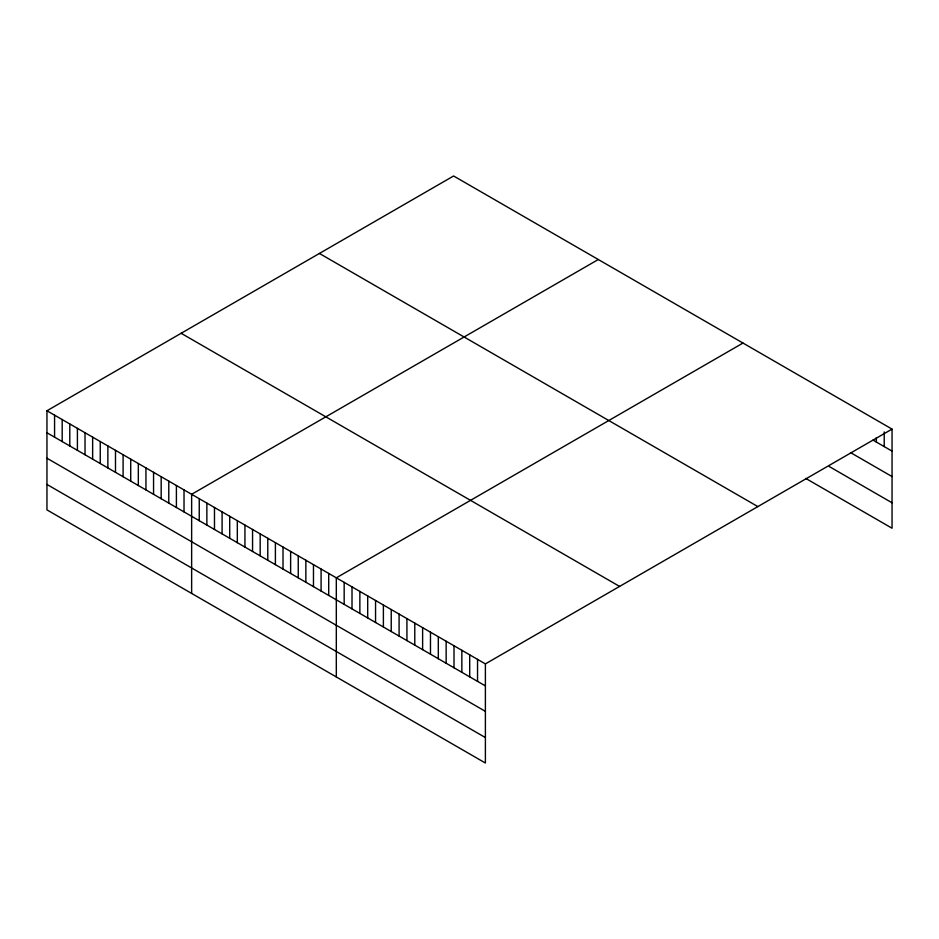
<?xml version="1.0" encoding="UTF-8"?>
<svg xmlns="http://www.w3.org/2000/svg" width="939" height="939" viewBox="0 0 939 939"><rect width="100%" height="100%" fill="white"/><g stroke="black" fill="none" stroke-linecap="round" stroke-linejoin="round"><path stroke-width="1.41" d="M46.95 410.766L485.393 663.896L485.393 763.02L46.95 509.889L46.95 410.766L453.607 175.98L892.05 429.111L892.05 528.234L805.744 478.409M598.296 259.516L191.638 494.301L191.638 593.413M742.984 343.052L336.315 577.837L336.315 676.949M485.393 663.896L892.05 429.111M873 440.109L892.05 451.119M850.581 452.621L892.05 476.566M829.29 466.542L892.05 502.788M319.413 253.46L757.855 506.591M181.145 333.286L619.587 586.417M46.95 432.762L485.393 685.893M46.95 458.22L485.393 711.351M46.95 484.442L485.393 737.561M884.209 431.917L884.209 446.588M876.357 437.656L876.357 442.058M477.54 659.366L477.54 681.374M469.7 654.835L469.7 676.843M461.847 650.304L461.847 672.312M454.007 645.786L454.007 667.782M446.154 641.255L446.154 663.251M438.313 636.724L438.313 658.72M430.473 632.193L430.473 654.19M422.62 627.663L422.62 649.659M414.78 623.132L414.78 645.128M406.927 618.601L406.927 640.598M399.087 614.071L399.087 636.067M391.234 609.54L391.234 631.536M383.394 605.009L383.394 627.017M375.553 600.479L375.553 622.487M367.701 595.948L367.701 617.956M359.86 591.429L359.86 613.425M352.008 586.898L352.008 608.895M344.167 582.368L344.167 604.364M328.709 573.436L328.709 595.432M321.091 569.046L321.091 591.042M313.473 564.644L313.473 586.64M305.856 560.254L305.856 582.25M298.25 555.853L298.25 577.849M290.632 551.451L290.632 573.459M283.015 547.061L283.015 569.057M275.397 542.66L275.397 564.656M267.779 538.27L267.779 560.266M260.173 533.868L260.173 555.865M252.556 529.479L252.556 551.475M244.938 525.077L244.938 547.073M237.321 520.676L237.321 542.683M229.715 516.286L229.715 538.282M222.097 511.884L222.097 533.892M214.479 507.494L214.479 529.49M206.862 503.093L206.862 525.089M199.244 498.703L199.244 520.699M184.021 489.9L184.021 511.908M176.403 485.51L176.403 507.506M168.785 481.108L168.785 503.116M161.179 476.719L161.179 498.715M153.562 472.317L153.562 494.313M145.944 467.927L145.944 489.923M138.326 463.526L138.326 485.522M130.721 459.136L130.721 481.132M123.103 454.734L123.103 476.73M115.485 450.333L115.485 472.34M107.868 445.943L107.868 467.939M100.25 441.541L100.25 463.537M92.644 437.151L92.644 459.148M85.026 432.75L85.026 454.746M77.409 428.36L77.409 450.356M69.791 423.959L69.791 445.955M62.185 419.557L62.185 441.565M54.568 415.167L54.568 437.163"/></g></svg>
